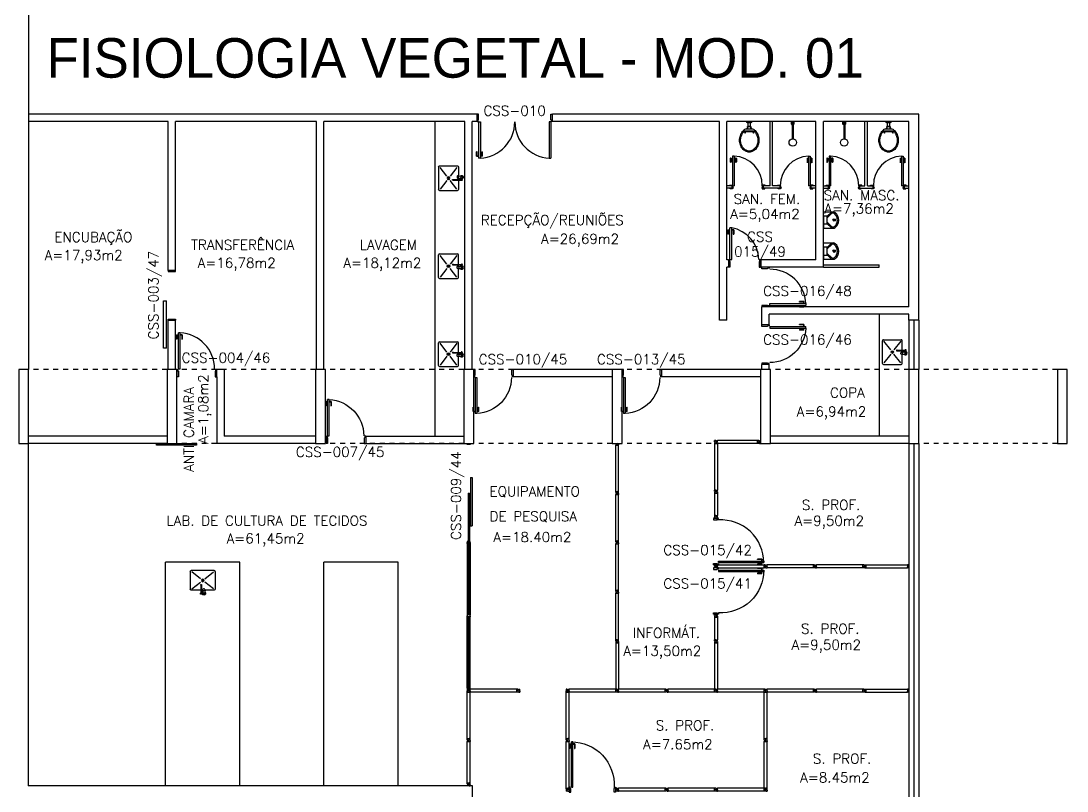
# Model space of a CAD drawing. Extents: x -248 to -11, y 347 to 447.
# Drawn here: x -234.22 to -213.07, y 398.55 to 414.13 of the extents above; entities that cross this region are included whole.
import ezdxf
from ezdxf.enums import TextEntityAlignment as Align

# ---------------------------------------------------------------- set-up
doc = ezdxf.new("R2010")
doc.units = 0
doc.header["$LTSCALE"] = 0.02
doc.header["$MEASUREMENT"] = 0
doc.linetypes.add('HIDDEN2', pattern=[0.1875, 0.125, -0.0625])
doc.layers.get('0').update_dxf_attribs({"linetype": 'CONTINUOUS'})
for name, color, linetype in [('ALV', 2, 'CONTINUOUS'), ('AREA', 2, 'CONTINUOUS'), ('BANC', 2, 'CONTINUOUS'), ('DIV', 2, 'CONTINUOUS'), ('EQUIP', 1, 'CONTINUOUS'), ('ESQ', 1, 'CONTINUOUS'), ('ESTR', 3, 'CONTINUOUS'), ('JANELA', 1, 'CONTINUOUS'), ('MARCO', 2, 'CONTINUOUS'), ('MAÇANETA', 1, 'CONTINUOUS'), ('PORTA', 2, 'CONTINUOUS'), ('PROJ', 1, 'HIDDEN2'), ('TEXTO', 2, 'CONTINUOUS'), ('TEXTO-ENDEREÇO', 2, 'CONTINUOUS'), ('USO', 2, 'CONTINUOUS')]:
    doc.layers.add(name, color=color, linetype=linetype)
doc.styles.add('UNB-100', font='simplex.shx', dxfattribs={"height": 0.2})
doc.styles.add('UNB-100-1', font='simplex.shx', dxfattribs={"height": 0.2})

# ---------------------------------------------------------------- blocks, each defined once
blk = doc.blocks.new('PILAR-SSS')
blk.add_lwpolyline([(0.003, -26.452), (0.003, -27.952), (0.203, -27.952), (0.203, -26.452)], close=True)
blk = doc.blocks.new('DIVMT-SSS')
for p, q in [((-0.03, 0.008), (-0.03, 0.03)), ((-0.006, 0.03), (-0.03, 0.03)), ((-0.03, 0.008), (-0.02, 0.008)), ((-0.02, -0.008), (-0.02, 0.008)), ((-0.006, 0.02), (-0.006, 0.03)), ((0.006, 0.02), (-0.006, 0.02)), ((-0.005, 0), (0.005, 0)), ((0.005, 0), (-0.005, 0)), ((0, 0.005), (0, -0.005)), ((0, -0.005), (0, 0.005)), ((0.006, 0.03), (0.03, 0.03)), ((0.006, 0.02), (0.006, 0.03)), ((0.03, 0.008), (0.02, 0.008)), ((0.02, -0.008), (0.02, 0.008)), ((0.03, 0.008), (0.03, 0.03)), ((-0.03, -0.008), (-0.03, -0.03)), ((-0.03, -0.008), (-0.02, -0.008)), ((-0.03, -0.03), (-0.03, -0.97)), ((-0.03, -0.03), (-0.009, -0.03)), ((0.03, -0.03), (-0.03, -0.03)), ((-0.03, -0.03), (-0.006, -0.03)), ((-0.009, -0.03), (-0.027, -0.03)), ((-0.006, -0.02), (-0.006, -0.03)), ((-0.006, -0.02), (0.006, -0.02)), ((-0.006, -0.02), (-0.006, -0.03)), ((0.006, -0.02), (-0.006, -0.02)), ((0.005, -0.03), (-0.005, -0.03)), ((0.006, -0.02), (0.006, -0.03)), ((0.006, -0.02), (0.006, -0.03)), ((0.03, -0.03), (0.006, -0.03)), ((0.03, -0.008), (0.02, -0.008)), ((0.03, -0.008), (0.03, -0.03)), ((0.03, -0.03), (0.03, -0.97)), ((0.03, -0.97), (-0.03, -0.97)), ((-0.006, -0.98), (-0.006, -0.97)), ((-0.006, -0.98), (0.006, -0.98)), ((0.006, -1.001), (-0.006, -1.001)), ((0.005, -0.97), (-0.005, -0.97)), ((0, -0.994), (0, -1.007)), ((0, -1.02), (0, -1.021)), ((0.006, -0.98), (0.006, -0.97))]:
    blk.add_line(p, q)
blk = doc.blocks.new('MTT-SSS')
for p, q in [((-0.008, 0.03), (-0.03, 0.03)), ((-0.03, 0.03), (-0.03, 0.006)), ((-0.0185, 0.006), (-0.03, 0.006)), ((-0.0185, -0.006), (-0.0185, 0.006)), ((-0.008, 0.03), (-0.008, 0.02)), ((-0.008, 0.02), (0.008, 0.02)), ((-0.0051, 0), (0.0051, 0)), ((0, -0.0051), (0, 0.0051)), ((0.008, 0.03), (0.03, 0.03)), ((0.008, 0.03), (0.008, 0.02)), ((0.0205, -0.006), (0.0205, 0.006)), ((0.0205, 0.006), (0.03, 0.006)), ((0.03, 0.006), (0.03, 0.03)), ((-0.03, -0.03), (-0.03, -0.006)), ((-0.0185, -0.006), (-0.03, -0.006)), ((-0.008, -0.03), (-0.03, -0.03)), ((-0.008, -0.02), (0.008, -0.02)), ((-0.008, -0.03), (-0.008, -0.02)), ((0.008, -0.03), (0.008, -0.02)), ((0.008, -0.03), (0.03, -0.03)), ((0.0205, -0.006), (0.03, -0.006)), ((0.03, -0.006), (0.03, -0.03))]:
    blk.add_line(p, q)
blk = doc.blocks.new('PDV2D-SSS')
for p, q in [((-0.148, 0.925), (-0.108, 0.925)), ((-0.148, 0.925), (-0.148, 0.835)), ((-0.138, 0.915), (-0.108, 0.915)), ((-0.138, 0.915), (-0.138, 0.835)), ((-0.106, 0.965), (-0.076, 0.965)), ((-0.106, 0.05), (-0.106, 0.965)), ((-0.076, 0.05), (-0.076, 0.965)), ((-0.034, 0.925), (-0.074, 0.925)), ((-0.044, 0.915), (-0.074, 0.915)), ((-0.044, 0.915), (-0.044, 0.835)), ((-0.034, 0.925), (-0.034, 0.835)), ((-0.138, 0.835), (-0.148, 0.835)), ((-0.044, 0.835), (-0.034, 0.835)), ((-0.95, 0.05), (-0.97, 0.05)), ((-0.97, 0.05), (-0.97, 0.035)), ((-0.97, 0.035), (-0.97, -0.035)), ((-0.95, 0.02), (-0.95, 0.05)), ((-0.95, 0.02), (-0.94, 0.02)), ((-0.94, -0.05), (-0.94, 0.02)), ((-0.076, 0.05), (-0.106, 0.05)), ((-0.051, 0.02), (-0.061, 0.02)), ((-0.061, -0.05), (-0.061, 0.02)), ((-0.051, 0.05), (-0.031, 0.05)), ((-0.051, 0.02), (-0.051, 0.05)), ((-0.031, 0.05), (-0.031, -0.05)), ((-0.97, -0.035), (-0.97, -0.05)), ((-0.97, -0.05), (-0.94, -0.05)), ((-0.031, -0.05), (-0.061, -0.05))]:
    blk.add_line(p, q)
at = {"color": 1}
blk.add_arc((-0.076, 0.1), 0.865, 90, 183.3214, dxfattribs=at)
blk = doc.blocks.new('INOXA1-P-SSS')
for p, q in [((0.12, 0.23), (0.12, 0.047)), ((0.22, 0.25), (0.14, 0.25)), ((0.15, 0.22), (0.287, 0.043)), ((0.5, 0.25), (0.22, 0.25)), ((0.353, 0.043), (0.49, 0.22)), ((0.52, 0.23), (0.52, -0.23)), ((0.043, 0.008), (0.043, -0.022)), ((0.062, 0.04), (0.071, 0.04)), ((0.131, 0.048), (0.076, 0.043)), ((0.131, -0.002), (0.076, 0.003)), ((0.22, -0.027), (0.054, -0.027)), ((0.22, -0.037), (0.054, -0.037)), ((0.063, -0.003), (0.063, -0.021)), ((0.12, -0.001), (0.12, -0.027)), ((0.12, -0.037), (0.12, -0.23)), ((0.15, -0.22), (0.287, -0.043)), ((0.231, -0.027), (0.22, -0.027)), ((0.231, -0.037), (0.22, -0.037)), ((0.353, -0.043), (0.49, -0.22)), ((0.22, -0.25), (0.14, -0.25)), ((0.5, -0.25), (0.22, -0.25))]:
    blk.add_line(p, q)
blk.add_lwpolyline([(0.076, 0.003), (0.072, 0.004), (0.069, 0.009), (0.067, 0.015), (0.066, 0.023), (0.067, 0.031), (0.069, 0.037), (0.072, 0.042), (0.076, 0.043)])
blk.add_lwpolyline([(0.131, 0.048), (0.137, 0.046), (0.143, 0.041), (0.147, 0.033), (0.148, 0.023), (0.147, 0.013), (0.143, 0.006), (0.137, 0), (0.131, -0.002), (0.125, 0), (0.119, 0.006), (0.115, 0.013), (0.114, 0.023), (0.115, 0.033), (0.119, 0.041), (0.125, 0.046)], close=True)
for radius in [0.0266, 0.0163]:
    blk.add_circle((0.32, 0), radius)
for centre, radius, start, end in [((0.14, 0.23), 0.02, 90, 180), ((0.5, 0.23), 0.02, 360, 90), ((0.054, 0.023), 0.0349, 36.1705, 252.2568), ((0.054, 0.023), 0.0189, 62.7367, 235.7375), ((0.073, -0.003), 0.01, 102.8285, 180), ((0.054, 0.023), 0.0349, 285.5373, 323.9987), ((0.054, -0.032), 0.0145, 20.161, 339.839), ((0.054, -0.032), 0.005, 90.0037, 269.9963), ((0.231, -0.032), 0.00738, 222.6559, 137.3441), ((0.231, -0.032), 0.005, 269.9935, 90.0065), ((0.14, -0.23), 0.02, 180, 270), ((0.5, -0.23), 0.02, 270, 360)]:
    blk.add_arc(centre, radius, start, end)
blk = doc.blocks.new('MTINI-SSS')
for p, q in [((-0.03, 0.008), (-0.03, 0.028)), ((-0.03, 0.028), (-0.008, 0.028)), ((-0.03, 0.008), (-0.02, 0.008)), ((-0.02, 0), (-0.02, 0.008)), ((-0.001, 0), (-0.02, 0)), ((-0.008, 0.019), (-0.008, 0.028)), ((0.008, 0.019), (-0.008, 0.019)), ((0.005, 0), (-0.005, 0)), ((0.02, 0), (-0.001, 0)), ((0, -0.005), (0, 0.005)), ((0.008, 0.019), (0.008, 0.028)), ((0.03, 0.028), (0.008, 0.028)), ((0.03, 0.008), (0.02, 0.008)), ((0.02, 0), (0.02, 0.008)), ((0.03, 0.008), (0.03, 0.028))]:
    blk.add_line(p, q)
blk = doc.blocks.new('PE80-SSS')
for p, q in [((0.075, 0), (-0.075, 0)), ((-0.075, -0.03), (-0.075, 0)), ((0.075, 0), (0.075, -0.02)), ((0.777, 0.01), (0.687, 0.01)), ((0.687, 0), (0.687, 0.01)), ((0.777, 0.01), (0.777, -0.03)), ((0.04, -0.03), (-0.075, -0.03)), ((0.075, -0.02), (0.04, -0.02)), ((0.04, -0.03), (0.04, -0.02)), ((0.085, -0.03), (0.817, -0.03)), ((0.085, -0.03), (0.085, -0.065)), ((0.085, -0.065), (0.817, -0.065)), ((0.767, 0), (0.687, 0)), ((0.767, -0.095), (0.687, -0.095)), ((0.687, -0.095), (0.687, -0.105)), ((0.777, -0.105), (0.687, -0.105)), ((0.767, 0), (0.767, -0.03)), ((0.767, -0.095), (0.767, -0.065)), ((0.777, -0.105), (0.777, -0.065)), ((0.817, -0.065), (0.817, -0.03)), ((0.04, -0.771), (-0.075, -0.771)), ((-0.075, -0.771), (-0.075, -0.801)), ((0.075, -0.801), (-0.075, -0.801)), ((0.075, -0.802), (-0.075, -0.802)), ((0.04, -0.771), (0.04, -0.781)), ((0.075, -0.781), (0.04, -0.781)), ((0.075, -0.801), (0.075, -0.781))]:
    blk.add_line(p, q)
blk.add_arc((0.085, -0.03), 0.731, 270, 357.3429)
blk = doc.blocks.new('PD80-SSS')
at = {"color": 1}
for p, q in [((-0.777, 0.01), (-0.777, -0.03)), ((-0.777, 0.01), (-0.687, 0.01)), ((-0.687, 0), (-0.687, 0.01)), ((-0.777, -0.105), (-0.777, -0.065)), ((-0.777, -0.105), (-0.687, -0.105)), ((-0.767, 0), (-0.767, -0.03)), ((-0.767, 0), (-0.687, 0)), ((-0.767, -0.095), (-0.767, -0.065)), ((-0.767, -0.095), (-0.687, -0.095)), ((-0.687, -0.095), (-0.687, -0.105))]:
    blk.add_line(p, q, dxfattribs=at)
at = {"color": 2}
for p, q in [((-0.075, 0), (0.075, 0)), ((0.075, -0.03), (0.075, 0)), ((-0.817, -0.065), (-0.817, -0.03)), ((-0.085, -0.03), (-0.817, -0.03)), ((-0.085, -0.065), (-0.817, -0.065)), ((-0.085, -0.03), (-0.085, -0.065)), ((-0.075, 0), (-0.075, -0.02)), ((-0.075, -0.02), (-0.04, -0.02)), ((-0.04, -0.03), (-0.04, -0.02)), ((-0.04, -0.03), (0.075, -0.03)), ((-0.075, -0.781), (-0.04, -0.781)), ((-0.075, -0.801), (-0.075, -0.781)), ((-0.075, -0.801), (0.075, -0.801)), ((-0.075, -0.802), (0.075, -0.802)), ((-0.04, -0.771), (0.075, -0.771)), ((-0.04, -0.771), (-0.04, -0.781)), ((0.075, -0.771), (0.075, -0.801))]:
    blk.add_line(p, q, dxfattribs=at)
at = {"color": 1}
blk.add_arc((-0.085, -0.03), 0.731, 182.6571, 270, dxfattribs=at)
blk = doc.blocks.new('MICTR-P-SSS')
for p, q in [((0, 0.08), (0, 0.155)), ((0, 0.08), (0, -0.08)), ((0.081, 0.08), (0, 0.08)), ((0.01, 0.165), (0.205, 0.165)), ((0.168, 0.129), (0.08, 0.046)), ((0.08, -0.076), (0.08, 0.076)), ((0.151, 0.147), (0.083, 0.083)), ((0, -0.08), (0, -0.155)), ((0, -0.08), (0.081, -0.08)), ((0.01, -0.165), (0.205, -0.165)), ((0.168, -0.129), (0.08, -0.046)), ((0.151, -0.147), (0.083, -0.083))]:
    blk.add_line(p, q)
for radius in [0.025, 0.015]:
    blk.add_circle((0.22, 0), radius)
for centre, radius, start, end in [((0.01, 0.155), 0.01, 90, 180), ((0.09, 0.076), 0.01, 133.3634, 180), ((0.197, 0.098), 0.0675, 49.5319, 133.3634), ((0.197, 0.098), 0.0425, 49.5319, 133.3634), ((0.114, 0), 0.171, 357.4005, 49.5319), ((0.114, 0), 0.196, 358.2793, 49.5319), ((0.01, -0.155), 0.01, 180, 270), ((0.09, -0.076), 0.01, 180, 226.6366), ((0.197, -0.098), 0.0675, 226.6366, 310.4681), ((0.197, -0.098), 0.0425, 226.6366, 310.4681), ((0.114, 0), 0.171, 310.4681, 357.3509), ((0.114, 0), 0.196, 310.4681, 357.7012)]:
    blk.add_arc(centre, radius, start, end)
blk = doc.blocks.new('MACANETA-SSS')
at = {"layer": 'MAÇANETA'}
for p, q in [((-0.077, 0.052), (-0.077, 0.12)), ((-0.059, 0.052), (-0.059, 0.12)), ((-0.059, 0.075), (-0.036, 0.075)), ((-0.059, 0.052), (-0.036, 0.052)), ((-0.036, 0.044), (-0.036, 0.084)), ((-0.036, 0.084), (-0.03, 0.084)), ((-0.036, 0.044), (-0.03, 0.044)), ((0.006, 0.084), (0, 0.084)), ((0.006, 0.044), (0, 0.044)), ((0.006, 0.044), (0.006, 0.084)), ((0.029, 0.075), (0.006, 0.075)), ((0.029, 0.052), (0.006, 0.052)), ((0.029, 0.052), (0.029, 0.12)), ((0.047, 0.052), (0.047, 0.12))]:
    blk.add_line(p, q, dxfattribs=at)
for centre, start, end in [((-0.068, 0.12), 90, 180), ((-0.068, 0.052), 180, 270), ((-0.068, 0.12), 0, 90), ((-0.068, 0.052), 270, 0), ((0.038, 0.12), 90, 180), ((0.038, 0.052), 180, 270), ((0.038, 0.12), 0, 90), ((0.038, 0.052), 270, 0)]:
    blk.add_arc(centre, 0.00874, start, end, dxfattribs=at)
blk = doc.blocks.new('DOOR-60-SSS')
at = {"layer": 'PORTA'}
for p, q in [((-0.045, -0.6), (-0.045, 0)), ((-0.015, 0), (-0.045, 0)), ((-0.015, -0.6), (-0.015, 0)), ((-0.045, -0.6), (-0.015, -0.6))]:
    blk.add_line(p, q, dxfattribs=at)
at = {"layer": 'PORTA', "color": 1}
blk.add_arc((-0.015, 0), 0.6, 180, 267.134, dxfattribs=at)
at = {"layer": 'PORTA'}
blk.add_blockref('MACANETA-SSS', (-0.015, -0.6), dxfattribs=at)
blk = doc.blocks.new('VDC-P-SSS')
for p, q in [((-0.127, 0.192), (0.127, 0.192)), ((-0.109, 0.202), (0.109, 0.202)), ((-0.068, 0.152), (0.068, 0.152)), ((-0.05, 0.152), (-0.03, 0.11)), ((-0.05, 0.015), (-0.05, 0)), ((-0.05, 0), (0.05, 0)), ((0.045, 0.02), (-0.045, 0.02)), ((-0.04, 0.025), (-0.04, 0.02)), ((0.035, 0.03), (-0.035, 0.03)), ((-0.03, 0.152), (-0.03, 0.11)), ((0.03, 0.11), (-0.03, 0.11)), ((0.03, 0.1), (-0.03, 0.1)), ((-0.025, 0.1), (-0.025, 0.03)), ((0.025, 0.1), (0.025, 0.03)), ((0.03, 0.152), (0.03, 0.11)), ((0.05, 0.152), (0.03, 0.11)), ((0.04, 0.025), (0.04, 0.02)), ((0.05, 0.015), (0.05, 0))]:
    blk.add_line(p, q)
for points in [[(0.16, 0.244, 0.050424), (0.18, 0.288, 0.082137), (0.195, 0.381, 0.082137), (0.18, 0.474, 0.090148), (0.138, 0.549, 0.104406), (0.073, 0.601, 0.117345), (0, 0.619, 0.117345), (-0.073, 0.601, 0.104406), (-0.138, 0.549, 0.090148), (-0.18, 0.474, 0.082137), (-0.195, 0.381, 0.082137)], [(0.142, 0.254, 0.050424), (0.161, 0.295, 0.082137), (0.175, 0.381, 0.082137), (0.161, 0.468, 0.090148), (0.122, 0.536, 0.104406), (0.064, 0.583, 0.117345), (0, 0.599, 0.117345), (-0.064, 0.583, 0.104406), (-0.122, 0.536, 0.090148), (-0.161, 0.468, 0.082137), (-0.175, 0.381, 0.082137)], [(-0.195, 0.381, 0.082137), (-0.18, 0.288, 0.050424), (-0.16, 0.244, 0.104406)], [(-0.175, 0.381, 0.082137), (-0.161, 0.295, 0.050424), (-0.142, 0.254, 0.050424)]]:
    blk.add_lwpolyline(points, format="xyb")
for centre in [(-0.083, 0.226), (0.083, 0.226)]:
    blk.add_circle(centre, 0.0101)
for centre, radius, start, end in [((0.08, 0.36), 0.266, 205.6863, 226.7558), ((0.08, 0.36), 0.246, 205.6863, 219.7706), ((-0.08, 0.36), 0.266, 313.2442, 334.3137), ((-0.08, 0.36), 0.246, 320.2294, 334.3137), ((-0.068, 0.202), 0.05, 226.7558, 270), ((-0.045, 0.015), 0.005, 90, 180), ((-0.035, 0.025), 0.005, 90, 180), ((-0.03, 0.105), 0.005, 90, 270), ((0.03, 0.105), 0.005, 270, 90), ((0.035, 0.025), 0.005, 0, 90), ((0.045, 0.015), 0.005, 360, 90), ((0.068, 0.202), 0.05, 270, 313.2442)]:
    blk.add_arc(centre, radius, start, end)
blk = doc.blocks.new('CHUV-P-SSS')
for p, q in [((-0.06, 0.01), (-0.351, 0.01)), ((-0.06, -0.02), (-0.06, 0.02)), ((-0.02, 0.015), (-0.06, 0.015)), ((-0.02, 0.005), (-0.06, 0.005)), ((-0.055, 0.025), (0, 0.025)), ((-0.02, 0.025), (-0.02, -0.025)), ((0, 0.025), (0, -0.025)), ((-0.06, -0.01), (-0.351, -0.01)), ((-0.02, -0.005), (-0.06, -0.005)), ((-0.02, -0.015), (-0.06, -0.015)), ((-0.02, -0.025), (-0.055, -0.025)), ((0, -0.025), (-0.02, -0.025))]:
    blk.add_line(p, q)
blk.add_circle((-0.425, 0), 0.075)
for centre, start, end in [((-0.055, 0.02), 90, 180), ((-0.055, -0.02), 180, 270)]:
    blk.add_arc(centre, 0.005, start, end)
blk = doc.blocks.new('DOOR60-SSS')
at = {"layer": 'MAÇANETA'}
for p, q in [((-0.015, -0.465), (-0.01, -0.465)), ((-0.015, -0.555), (-0.015, -0.465)), ((-0.015, -0.555), (0.012, -0.555)), ((-0.01, -0.555), (-0.01, -0.465)), ((-0.01, -0.535), (0.012, -0.535)), ((0.012, -0.563), (0.012, -0.528)), ((0.012, -0.528), (0.015, -0.528)), ((0.012, -0.563), (0.015, -0.563)), ((0.053, -0.528), (0.05, -0.528)), ((0.053, -0.563), (0.05, -0.563)), ((0.053, -0.563), (0.053, -0.528)), ((0.075, -0.535), (0.053, -0.535)), ((0.08, -0.555), (0.053, -0.555)), ((0.08, -0.465), (0.075, -0.465)), ((0.075, -0.555), (0.075, -0.465)), ((0.08, -0.555), (0.08, -0.465))]:
    blk.add_line(p, q, dxfattribs=at)
at = {"layer": 'PORTA'}
for p, q in [((0.015, -0.6), (0.015, 0)), ((0.015, 0), (0.05, 0)), ((0.05, -0.6), (0.05, 0)), ((0.05, -0.6), (0.015, -0.6))]:
    blk.add_line(p, q, dxfattribs=at)
at = {"layer": 'PORTA', "color": 1}
blk.add_arc((0.02, 0), 0.6, 272.866, 0, dxfattribs=at)

msp = doc.modelspace()

# ---------------------------------------------------------------- linework, layer by layer
at = {"layer": 'ALV'}
for p, q in [((-234.069, 416.808), (-234.069, 413.949)), ((-234.069, 414.03), (-234.069, 410.949)), ((-224.997, 412.245), (-234.069, 412.245)), ((-231.247, 412.095), (-234.069, 412.095)), ((-231.247, 409.077), (-231.247, 412.095)), ((-231.097, 409.077), (-231.097, 412.095)), ((-228.247, 412.095), (-231.097, 412.095)), ((-228.247, 407.077), (-228.247, 412.095)), ((-228.097, 407.077), (-228.097, 412.095)), ((-225.247, 412.095), (-228.097, 412.095)), ((-225.847, 405.727), (-225.847, 412.095)), ((-225.247, 407.077), (-225.247, 412.095)), ((-225.097, 407.077), (-225.097, 412.095)), ((-224.997, 412.095), (-225.097, 412.095)), ((-216.066, 412.245), (-223.474, 412.245)), ((-220.097, 412.095), (-223.474, 412.095)), ((-220.097, 408.077), (-220.097, 412.095)), ((-219.947, 409.295), (-219.947, 412.095)), ((-218.147, 412.095), (-219.947, 412.095)), ((-218.147, 409.295), (-218.147, 412.095)), ((-217.997, 409.145), (-217.997, 412.095)), ((-216.266, 412.095), (-217.997, 412.095)), ((-216.266, 408.345), (-216.266, 412.095)), ((-216.066, 408.077), (-216.066, 412.245)), ((-234.069, 411.03), (-234.069, 407.077)), ((-219.915, 409.295), (-219.947, 409.295)), ((-218.147, 409.295), (-219.265, 409.295)), ((-219.915, 409.145), (-219.947, 409.145)), ((-219.947, 408.077), (-219.947, 409.145)), ((-217.997, 409.145), (-219.265, 409.145)), ((-231.097, 409.077), (-231.247, 409.077)), ((-216.266, 408.345), (-219.241, 408.345)), ((-219.241, 407.979), (-219.241, 408.345)), ((-231.247, 407.077), (-231.247, 408.077)), ((-231.247, 408.077), (-231.097, 408.077)), ((-231.097, 407.077), (-231.097, 408.077)), ((-219.947, 408.077), (-220.097, 408.077)), ((-219.091, 407.979), (-219.091, 408.195)), ((-216.266, 408.195), (-219.091, 408.195)), ((-216.266, 408.077), (-216.266, 408.195)), ((-216.066, 408.077), (-216.266, 408.077)), ((-219.241, 407.077), (-219.241, 407.177)), ((-219.091, 407.077), (-219.091, 407.177)), ((-230.262, 406.927), (-230.262, 407.077)), ((-230.112, 407.077), (-230.262, 407.077)), ((-230.112, 407.077), (-230.112, 405.727)), ((-224.265, 406.927), (-224.265, 407.077)), ((-222.266, 407.077), (-224.265, 407.077)), ((-219.266, 407.077), (-221.264, 407.077)), ((-230.262, 406.927), (-230.262, 405.577)), ((-222.266, 406.927), (-224.265, 406.927)), ((-219.266, 406.927), (-221.264, 406.927)), ((-231.266, 405.727), (-234.066, 405.727)), ((-228.266, 405.727), (-230.112, 405.727)), ((-227.25, 405.727), (-227.25, 405.577)), ((-227.25, 405.727), (-225.266, 405.727)), ((-216.266, 405.727), (-219.066, 405.727)), ((-234.073, 405.577), (-234.073, 398.654)), ((-231.266, 405.577), (-234.066, 405.577)), ((-228.266, 405.577), (-230.262, 405.577)), ((-227.25, 405.577), (-225.266, 405.577)), ((-216.266, 405.577), (-219.066, 405.577)), ((-225.091, 398.654), (-234.073, 398.654)), ((-225.091, 396.004), (-225.091, 398.654))]:
    msp.add_line(p, q, dxfattribs=at)
at = {"layer": 'BANC'}
for p, q in [((-231.296, 398.654), (-231.296, 403.177)), ((-229.796, 403.177), (-231.296, 403.177)), ((-229.796, 398.654), (-229.796, 403.177)), ((-228.096, 398.654), (-228.096, 403.177)), ((-226.596, 403.177), (-228.096, 403.177)), ((-226.596, 398.654), (-226.596, 403.177))]:
    msp.add_line(p, q, dxfattribs=at)
at = {"layer": 'DIV'}
for p, q in [((-219.072, 410.795), (-219.072, 412.095)), ((-219.022, 410.795), (-219.022, 412.095)), ((-217.157, 410.795), (-217.157, 412.095)), ((-217.107, 410.795), (-217.107, 412.095)), ((-219.847, 410.795), (-219.947, 410.795)), ((-219.847, 410.795), (-219.847, 410.745)), ((-219.072, 410.795), (-219.217, 410.795)), ((-219.217, 410.795), (-219.217, 410.745)), ((-218.877, 410.795), (-219.022, 410.795)), ((-218.877, 410.795), (-218.877, 410.745)), ((-218.247, 410.795), (-218.247, 410.745)), ((-218.147, 410.795), (-218.247, 410.795)), ((-217.997, 410.795), (-217.897, 410.795)), ((-217.897, 410.795), (-217.897, 410.745)), ((-217.267, 410.795), (-217.157, 410.795)), ((-217.267, 410.795), (-217.267, 410.745)), ((-217.107, 410.795), (-216.996, 410.795)), ((-216.996, 410.795), (-216.996, 410.745)), ((-216.366, 410.795), (-216.266, 410.795)), ((-216.366, 410.795), (-216.366, 410.745)), ((-219.847, 410.745), (-219.947, 410.745)), ((-218.877, 410.745), (-219.217, 410.745)), ((-218.147, 410.745), (-218.247, 410.745)), ((-217.997, 410.745), (-217.897, 410.745)), ((-217.267, 410.745), (-216.996, 410.745)), ((-216.366, 410.745), (-216.266, 410.745)), ((-217.997, 409.195), (-216.866, 409.195)), ((-217.997, 409.145), (-216.866, 409.145)), ((-216.866, 409.145), (-216.866, 409.195)), ((-219.326, 405.637), (-220.139, 405.637)), ((-219.326, 405.577), (-220.139, 405.577)), ((-219.326, 405.637), (-219.326, 405.616)), ((-219.326, 405.577), (-219.326, 405.637)), ((-219.304, 405.637), (-219.326, 405.637)), ((-219.326, 405.637), (-219.326, 405.613)), ((-219.326, 405.616), (-219.326, 405.634)), ((-219.317, 405.613), (-219.326, 405.613)), ((-219.317, 405.613), (-219.326, 405.613)), ((-219.326, 405.602), (-219.326, 405.612)), ((-219.317, 405.601), (-219.326, 405.601)), ((-219.326, 405.577), (-219.326, 405.601)), ((-219.317, 405.601), (-219.326, 405.601)), ((-219.304, 405.577), (-219.326, 405.577)), ((-219.317, 405.613), (-219.317, 405.601)), ((-219.317, 405.601), (-219.317, 405.613)), ((-219.304, 405.637), (-219.304, 405.627)), ((-219.304, 405.627), (-219.288, 405.627)), ((-219.304, 405.577), (-219.304, 405.587)), ((-219.304, 405.587), (-219.288, 405.587)), ((-219.291, 405.607), (-219.302, 405.607)), ((-219.302, 405.607), (-219.291, 405.607)), ((-219.296, 405.613), (-219.296, 405.602)), ((-219.296, 405.602), (-219.296, 405.613)), ((-219.288, 405.637), (-219.266, 405.637)), ((-219.288, 405.637), (-219.288, 405.627)), ((-219.288, 405.577), (-219.288, 405.587)), ((-219.288, 405.577), (-219.266, 405.577)), ((-219.276, 405.613), (-219.266, 405.613)), ((-219.276, 405.601), (-219.276, 405.613)), ((-219.276, 405.601), (-219.266, 405.601)), ((-219.266, 405.613), (-219.266, 405.637)), ((-219.266, 405.601), (-219.266, 405.577)), ((-220.172, 404.637), (-220.196, 404.637)), ((-220.196, 404.615), (-220.196, 404.637)), ((-220.196, 404.615), (-220.186, 404.615)), ((-220.196, 404.599), (-220.196, 404.577)), ((-220.196, 404.599), (-220.186, 404.599)), ((-220.196, 404.577), (-220.196, 404.123)), ((-220.196, 404.577), (-220.136, 404.577)), ((-220.196, 404.577), (-220.172, 404.577)), ((-220.186, 404.599), (-220.186, 404.615)), ((-220.172, 404.628), (-220.172, 404.637)), ((-220.172, 404.628), (-220.16, 404.628)), ((-220.172, 404.587), (-220.172, 404.577)), ((-220.16, 404.587), (-220.172, 404.587)), ((-220.172, 404.587), (-220.172, 404.577)), ((-220.172, 404.587), (-220.16, 404.587)), ((-220.161, 404.607), (-220.171, 404.607)), ((-220.171, 404.607), (-220.161, 404.607)), ((-220.171, 404.577), (-220.161, 404.577)), ((-220.166, 404.613), (-220.166, 404.602)), ((-220.166, 404.602), (-220.166, 404.613)), ((-220.16, 404.637), (-220.136, 404.637)), ((-220.16, 404.628), (-220.16, 404.637)), ((-220.16, 404.587), (-220.16, 404.577)), ((-220.16, 404.587), (-220.16, 404.577)), ((-220.136, 404.577), (-220.16, 404.577)), ((-220.136, 404.577), (-220.157, 404.577)), ((-220.157, 404.577), (-220.139, 404.577)), ((-220.136, 404.615), (-220.146, 404.615)), ((-220.146, 404.599), (-220.146, 404.615)), ((-220.136, 404.599), (-220.146, 404.599)), ((-220.136, 404.615), (-220.136, 404.637)), ((-220.136, 404.599), (-220.136, 404.577)), ((-220.136, 404.577), (-220.136, 404.123)), ((-220.196, 404.123), (-220.136, 404.123)), ((-220.172, 404.114), (-220.172, 404.123)), ((-220.16, 404.114), (-220.172, 404.114)), ((-220.172, 404.093), (-220.16, 404.093)), ((-220.171, 404.123), (-220.161, 404.123)), ((-220.166, 404.1), (-220.166, 404.086)), ((-220.166, 404.074), (-220.166, 404.073)), ((-220.16, 404.114), (-220.16, 404.123)), ((-225.196, 403.577), (-225.196, 403.577)), ((-225.136, 403.577), (-225.196, 403.577)), ((-225.196, 403.577), (-225.136, 403.577)), ((-225.136, 403.577), (-225.136, 403.577)), ((-217.171, 403.093), (-217.161, 403.093)), ((-217.166, 403.088), (-217.166, 403.098)), ((-217.145, 403.087), (-217.145, 403.099)), ((-217.145, 403.099), (-217.136, 403.099)), ((-217.145, 403.087), (-217.136, 403.087)), ((-217.144, 403.088), (-217.144, 403.098)), ((-217.144, 403.098), (-217.137, 403.098)), ((-217.144, 403.088), (-217.137, 403.088)), ((-217.137, 403.098), (-217.137, 403.088)), ((-217.136, 403.123), (-216.296, 403.123)), ((-217.136, 403.123), (-217.136, 403.063)), ((-217.136, 403.098), (-217.136, 403.088)), ((-217.136, 403.084), (-217.136, 403.066)), ((-217.136, 403.063), (-217.136, 403.084)), ((-217.136, 403.063), (-216.296, 403.063)), ((-216.296, 403.123), (-216.296, 403.063)), ((-216.286, 403.099), (-216.296, 403.099)), ((-216.296, 403.098), (-216.296, 403.088)), ((-216.286, 403.087), (-216.296, 403.087)), ((-216.286, 403.087), (-216.286, 403.099)), ((-216.266, 403.101), (-216.266, 403.087)), ((-220.172, 402.123), (-220.196, 402.123)), ((-220.196, 402.101), (-220.196, 402.123)), ((-220.196, 402.101), (-220.186, 402.101)), ((-220.186, 402.085), (-220.186, 402.101)), ((-220.172, 402.114), (-220.172, 402.123)), ((-220.172, 402.114), (-220.16, 402.114)), ((-220.16, 402.123), (-220.136, 402.123)), ((-220.16, 402.114), (-220.16, 402.123)), ((-220.136, 402.101), (-220.146, 402.101)), ((-220.146, 402.085), (-220.146, 402.101)), ((-220.136, 402.101), (-220.136, 402.123)), ((-225.196, 402.093), (-225.196, 402.093)), ((-225.136, 402.093), (-225.136, 402.093)), ((-220.196, 402.085), (-220.196, 402.063)), ((-220.196, 402.085), (-220.186, 402.085)), ((-220.196, 402.063), (-220.196, 401.61)), ((-220.196, 402.063), (-220.136, 402.063)), ((-220.196, 402.063), (-220.172, 402.063)), ((-220.172, 402.073), (-220.172, 402.063)), ((-220.16, 402.073), (-220.172, 402.073)), ((-220.172, 402.073), (-220.172, 402.063)), ((-220.172, 402.073), (-220.16, 402.073)), ((-220.161, 402.093), (-220.171, 402.093)), ((-220.171, 402.093), (-220.161, 402.093)), ((-220.171, 402.063), (-220.161, 402.063)), ((-220.166, 402.099), (-220.166, 402.088)), ((-220.166, 402.088), (-220.166, 402.099)), ((-220.16, 402.073), (-220.16, 402.063)), ((-220.16, 402.073), (-220.16, 402.063)), ((-220.136, 402.063), (-220.16, 402.063)), ((-220.136, 402.063), (-220.157, 402.063)), ((-220.157, 402.063), (-220.139, 402.063)), ((-220.136, 402.085), (-220.146, 402.085)), ((-220.136, 402.085), (-220.136, 402.063)), ((-220.136, 402.063), (-220.136, 401.61)), ((-220.196, 401.61), (-220.136, 401.61)), ((-220.172, 401.601), (-220.172, 401.61)), ((-220.16, 401.601), (-220.172, 401.601)), ((-220.172, 401.579), (-220.16, 401.579)), ((-220.171, 401.61), (-220.161, 401.61)), ((-220.166, 401.586), (-220.166, 401.573)), ((-220.166, 401.56), (-220.166, 401.559)), ((-220.16, 401.601), (-220.16, 401.61)), ((-225.196, 400.609), (-225.196, 400.609)), ((-225.136, 400.609), (-225.196, 400.609)), ((-225.136, 400.609), (-225.136, 400.609)), ((-217.171, 400.579), (-217.161, 400.579)), ((-217.166, 400.574), (-217.166, 400.584)), ((-217.145, 400.585), (-217.136, 400.585)), ((-217.145, 400.573), (-217.145, 400.585)), ((-217.145, 400.573), (-217.136, 400.573)), ((-217.144, 400.584), (-217.137, 400.584)), ((-217.144, 400.574), (-217.144, 400.584)), ((-217.144, 400.574), (-217.137, 400.574)), ((-217.137, 400.584), (-217.137, 400.574)), ((-217.136, 400.609), (-217.136, 400.549)), ((-217.136, 400.609), (-216.296, 400.609)), ((-217.136, 400.584), (-217.136, 400.574)), ((-217.136, 400.549), (-217.136, 400.57)), ((-217.136, 400.57), (-217.136, 400.552)), ((-217.136, 400.549), (-216.296, 400.549)), ((-216.296, 400.609), (-216.296, 400.549)), ((-216.286, 400.585), (-216.296, 400.585)), ((-216.296, 400.584), (-216.296, 400.574)), ((-216.286, 400.573), (-216.296, 400.573)), ((-216.286, 400.573), (-216.286, 400.585)), ((-216.266, 400.587), (-216.266, 400.573)), ((-225.172, 399.579), (-225.16, 399.579)), ((-225.166, 399.598), (-225.166, 399.6)), ((-225.166, 399.572), (-225.166, 399.586)), ((-225.196, 398.714), (-225.196, 399.549)), ((-225.196, 399.549), (-225.136, 399.549)), ((-225.172, 399.558), (-225.172, 399.549)), ((-225.16, 399.558), (-225.172, 399.558)), ((-225.171, 399.549), (-225.161, 399.549)), ((-225.16, 399.558), (-225.16, 399.549)), ((-225.136, 398.714), (-225.136, 399.549)), ((-225.196, 398.714), (-225.172, 398.714)), ((-225.196, 398.692), (-225.196, 398.714)), ((-225.196, 398.714), (-225.136, 398.714)), ((-225.196, 398.692), (-225.186, 398.692)), ((-225.196, 398.676), (-225.186, 398.676)), ((-225.196, 398.676), (-225.196, 398.654)), ((-225.172, 398.654), (-225.196, 398.654)), ((-225.186, 398.692), (-225.186, 398.676)), ((-225.172, 398.705), (-225.172, 398.714)), ((-225.172, 398.705), (-225.172, 398.714)), ((-225.172, 398.705), (-225.16, 398.705)), ((-225.16, 398.705), (-225.172, 398.705)), ((-225.172, 398.664), (-225.16, 398.664)), ((-225.172, 398.664), (-225.172, 398.654)), ((-225.171, 398.714), (-225.161, 398.714)), ((-225.171, 398.684), (-225.161, 398.684)), ((-225.161, 398.684), (-225.171, 398.684)), ((-225.166, 398.689), (-225.166, 398.679)), ((-225.166, 398.679), (-225.166, 398.689)), ((-225.16, 398.705), (-225.16, 398.714)), ((-225.136, 398.714), (-225.16, 398.714)), ((-225.16, 398.705), (-225.16, 398.714)), ((-225.16, 398.664), (-225.16, 398.654)), ((-225.16, 398.654), (-225.136, 398.654)), ((-225.157, 398.714), (-225.139, 398.714)), ((-225.136, 398.714), (-225.157, 398.714)), ((-225.136, 398.692), (-225.146, 398.692)), ((-225.146, 398.692), (-225.146, 398.676)), ((-225.136, 398.676), (-225.146, 398.676)), ((-225.136, 398.692), (-225.136, 398.714)), ((-225.136, 398.676), (-225.136, 398.654))]:
    msp.add_line(p, q, dxfattribs=at)
at = {"layer": 'EQUIP'}
msp.add_line((-216.866, 408.195), (-216.866, 405.727), dxfattribs=at)
at = {"layer": 'ESQ'}
for p, q in [((-224.967, 412.245), (-224.997, 412.245)), ((-224.997, 412.095), (-224.997, 412.245)), ((-224.997, 412.095), (-224.997, 412.245)), ((-224.997, 412.095), (-224.977, 412.095)), ((-224.967, 412.13), (-224.977, 412.13)), ((-224.977, 412.095), (-224.977, 412.13)), ((-224.967, 412.13), (-224.967, 412.245)), ((-224.967, 412.085), (-224.932, 412.085)), ((-224.967, 412.085), (-224.967, 411.353)), ((-224.932, 412.085), (-224.932, 411.353)), ((-223.504, 412.085), (-223.539, 412.085)), ((-223.539, 412.085), (-223.539, 411.353)), ((-223.504, 412.13), (-223.504, 412.245)), ((-223.504, 412.245), (-223.474, 412.245)), ((-223.504, 412.13), (-223.494, 412.13)), ((-223.504, 412.085), (-223.504, 411.353)), ((-223.494, 412.095), (-223.494, 412.13)), ((-223.474, 412.095), (-223.494, 412.095)), ((-223.474, 412.095), (-223.474, 412.245)), ((-224.997, 411.483), (-225.007, 411.483)), ((-225.007, 411.393), (-225.007, 411.483)), ((-224.997, 411.403), (-224.997, 411.483)), ((-224.902, 411.483), (-224.892, 411.483)), ((-224.902, 411.403), (-224.902, 411.483)), ((-224.892, 411.393), (-224.892, 411.483)), ((-225.007, 411.393), (-224.967, 411.393)), ((-224.997, 411.403), (-224.967, 411.403)), ((-224.932, 411.353), (-224.967, 411.353)), ((-224.902, 411.403), (-224.932, 411.403)), ((-224.892, 411.393), (-224.932, 411.393)), ((-223.539, 411.353), (-223.504, 411.353)), ((-219.885, 409.305), (-219.885, 409.945)), ((-219.85, 409.945), (-219.885, 409.945)), ((-219.85, 409.305), (-219.85, 409.945)), ((-219.925, 409.905), (-219.925, 409.815)), ((-219.925, 409.905), (-219.885, 409.905)), ((-219.915, 409.815), (-219.925, 409.815)), ((-219.915, 409.895), (-219.915, 409.815)), ((-219.915, 409.895), (-219.885, 409.895)), ((-219.81, 409.905), (-219.85, 409.905)), ((-219.82, 409.895), (-219.85, 409.895)), ((-219.82, 409.895), (-219.82, 409.815)), ((-219.82, 409.815), (-219.81, 409.815)), ((-219.81, 409.905), (-219.81, 409.815)), ((-219.915, 409.295), (-219.895, 409.295)), ((-219.915, 409.295), (-219.915, 409.145)), ((-219.895, 409.295), (-219.895, 409.26)), ((-219.885, 409.305), (-219.85, 409.305)), ((-219.265, 409.295), (-219.285, 409.295)), ((-219.285, 409.295), (-219.285, 409.26)), ((-219.265, 409.295), (-219.265, 409.145)), ((-219.264, 409.295), (-219.264, 409.145)), ((-219.885, 409.145), (-219.915, 409.145)), ((-219.885, 409.26), (-219.895, 409.26)), ((-219.885, 409.26), (-219.885, 409.145)), ((-219.295, 409.26), (-219.285, 409.26)), ((-219.295, 409.26), (-219.295, 409.145)), ((-219.295, 409.145), (-219.265, 409.145)), ((-216.266, 408.077), (-216.266, 407.077)), ((-216.166, 408.077), (-216.166, 407.077)), ((-216.066, 408.077), (-216.066, 407.077)), ((-216.266, 405.577), (-216.266, 394.048)), ((-216.166, 405.577), (-216.166, 390.567)), ((-216.066, 405.577), (-216.066, 390.567))]:
    msp.add_line(p, q, dxfattribs=at)
msp.add_lwpolyline([(-231.477, 405.577), (-230.672, 405.577), (-230.672, 405.547), (-231.477, 405.547)], close=True, dxfattribs=at)
for centre, radius, start, end in [((-224.967, 412.085), 0.731, 272.6571, 360), ((-223.504, 412.085), 0.731, 180, 267.3429), ((-219.972, 409.287), 0.668, 1.5634, 79.5349)]:
    msp.add_arc(centre, radius, start, end, dxfattribs=at)
at = {"layer": 'JANELA', "color": 3}
for p, q in [((-231.247, 409.077), (-231.247, 409.057)), ((-231.247, 409.057), (-231.097, 409.057)), ((-231.097, 409.057), (-231.097, 409.077)), ((-231.336, 408.467), (-231.277, 408.467)), ((-231.336, 407.507), (-231.336, 408.467)), ((-231.277, 407.507), (-231.277, 408.467)), ((-231.247, 408.097), (-231.097, 408.097)), ((-231.247, 408.077), (-231.247, 408.097)), ((-231.097, 408.097), (-231.097, 408.077)), ((-231.277, 407.507), (-231.336, 407.507)), ((-225.196, 405.557), (-225.196, 405.577)), ((-225.136, 405.557), (-225.196, 405.557)), ((-225.136, 405.577), (-225.136, 405.557)), ((-225.128, 404.893), (-225.128, 403.913)), ((-225.128, 404.893), (-225.098, 404.893)), ((-225.098, 404.893), (-225.098, 403.913)), ((-225.18, 404.577), (-225.15, 404.577)), ((-225.18, 404.577), (-225.18, 403.597)), ((-225.15, 404.577), (-225.15, 403.597)), ((-225.128, 403.913), (-225.098, 403.913)), ((-225.196, 403.597), (-225.196, 403.577)), ((-225.136, 403.597), (-225.196, 403.597)), ((-225.136, 403.577), (-225.136, 403.597)), ((-225.196, 403.557), (-225.196, 403.577)), ((-225.196, 403.557), (-225.196, 402.113)), ((-225.136, 403.557), (-225.196, 403.557)), ((-225.136, 403.577), (-225.136, 403.557)), ((-225.136, 403.557), (-225.136, 402.113)), ((-225.196, 402.113), (-225.196, 402.093)), ((-225.136, 402.113), (-225.196, 402.113)), ((-225.136, 402.093), (-225.136, 402.113)), ((-225.196, 402.073), (-225.196, 402.093)), ((-225.136, 402.073), (-225.196, 402.073)), ((-225.196, 400.629), (-225.196, 402.073)), ((-225.136, 402.093), (-225.136, 402.073)), ((-225.136, 400.629), (-225.136, 402.073)), ((-225.196, 400.629), (-225.196, 400.609)), ((-225.136, 400.629), (-225.196, 400.629)), ((-225.136, 400.609), (-225.136, 400.629))]:
    msp.add_line(p, q, dxfattribs=at)
at = {"layer": 'JANELA'}
for p, q in [((-225.181, 403.557), (-225.181, 402.113)), ((-225.151, 403.557), (-225.151, 402.113)), ((-225.181, 400.629), (-225.181, 402.073)), ((-225.151, 400.629), (-225.151, 402.073))]:
    msp.add_line(p, q, dxfattribs=at)
at = {"layer": 'MARCO'}
for p, q in [((-219.892, 410.805), (-219.842, 410.805)), ((-219.892, 410.795), (-219.892, 410.805)), ((-219.847, 410.795), (-219.842, 410.795)), ((-219.842, 410.805), (-219.842, 410.795)), ((-219.842, 410.795), (-219.832, 410.795)), ((-219.832, 410.795), (-219.832, 410.76)), ((-219.232, 410.795), (-219.232, 410.76)), ((-219.222, 410.795), (-219.232, 410.795)), ((-219.222, 410.805), (-219.222, 410.795)), ((-219.172, 410.805), (-219.222, 410.805)), ((-219.217, 410.795), (-219.222, 410.795)), ((-219.172, 410.795), (-219.172, 410.805)), ((-218.922, 410.805), (-218.872, 410.805)), ((-218.922, 410.795), (-218.922, 410.805)), ((-218.877, 410.795), (-218.872, 410.795)), ((-218.872, 410.805), (-218.872, 410.795)), ((-218.872, 410.795), (-218.862, 410.795)), ((-218.862, 410.795), (-218.862, 410.76)), ((-218.262, 410.795), (-218.262, 410.76)), ((-218.252, 410.795), (-218.262, 410.795)), ((-218.252, 410.805), (-218.252, 410.795)), ((-218.202, 410.805), (-218.252, 410.805)), ((-218.247, 410.795), (-218.252, 410.795)), ((-218.202, 410.795), (-218.202, 410.805)), ((-217.942, 410.805), (-217.892, 410.805)), ((-217.942, 410.795), (-217.942, 410.805)), ((-217.897, 410.795), (-217.892, 410.795)), ((-217.892, 410.805), (-217.892, 410.795)), ((-217.892, 410.795), (-217.882, 410.795)), ((-217.882, 410.795), (-217.882, 410.76)), ((-217.282, 410.795), (-217.282, 410.76)), ((-217.272, 410.795), (-217.282, 410.795)), ((-217.272, 410.805), (-217.272, 410.795)), ((-217.222, 410.805), (-217.272, 410.805)), ((-217.267, 410.795), (-217.272, 410.795)), ((-217.222, 410.795), (-217.222, 410.805)), ((-217.041, 410.805), (-216.991, 410.805)), ((-217.041, 410.795), (-217.041, 410.805)), ((-216.996, 410.795), (-216.991, 410.795)), ((-216.991, 410.805), (-216.991, 410.795)), ((-216.991, 410.795), (-216.981, 410.795)), ((-216.981, 410.795), (-216.981, 410.76)), ((-216.381, 410.795), (-216.381, 410.76)), ((-216.371, 410.795), (-216.381, 410.795)), ((-216.371, 410.805), (-216.371, 410.795)), ((-216.321, 410.805), (-216.371, 410.805)), ((-216.366, 410.795), (-216.371, 410.795)), ((-216.321, 410.795), (-216.321, 410.805)), ((-219.882, 410.735), (-219.882, 410.745)), ((-219.832, 410.735), (-219.882, 410.735)), ((-219.847, 410.745), (-219.832, 410.745)), ((-219.832, 410.76), (-219.822, 410.76)), ((-219.832, 410.745), (-219.832, 410.735)), ((-219.822, 410.745), (-219.832, 410.745)), ((-219.822, 410.76), (-219.822, 410.745)), ((-219.242, 410.76), (-219.242, 410.745)), ((-219.232, 410.76), (-219.242, 410.76)), ((-219.242, 410.745), (-219.232, 410.745)), ((-219.217, 410.745), (-219.232, 410.745)), ((-219.232, 410.745), (-219.232, 410.735)), ((-219.232, 410.735), (-219.182, 410.735)), ((-219.182, 410.735), (-219.182, 410.745)), ((-218.912, 410.735), (-218.912, 410.745)), ((-218.862, 410.735), (-218.912, 410.735)), ((-218.877, 410.745), (-218.862, 410.745)), ((-218.862, 410.76), (-218.852, 410.76)), ((-218.862, 410.745), (-218.862, 410.735)), ((-218.852, 410.745), (-218.862, 410.745)), ((-218.852, 410.76), (-218.852, 410.745)), ((-218.272, 410.76), (-218.272, 410.745)), ((-218.262, 410.76), (-218.272, 410.76)), ((-218.272, 410.745), (-218.262, 410.745)), ((-218.247, 410.745), (-218.262, 410.745)), ((-218.262, 410.745), (-218.262, 410.735)), ((-218.262, 410.735), (-218.212, 410.735)), ((-218.212, 410.735), (-218.212, 410.745)), ((-217.932, 410.735), (-217.932, 410.745)), ((-217.882, 410.735), (-217.932, 410.735)), ((-217.897, 410.745), (-217.882, 410.745)), ((-217.882, 410.76), (-217.872, 410.76)), ((-217.882, 410.745), (-217.882, 410.735)), ((-217.872, 410.745), (-217.882, 410.745)), ((-217.872, 410.76), (-217.872, 410.745)), ((-217.292, 410.76), (-217.292, 410.745)), ((-217.282, 410.76), (-217.292, 410.76)), ((-217.292, 410.745), (-217.282, 410.745)), ((-217.267, 410.745), (-217.282, 410.745)), ((-217.282, 410.745), (-217.282, 410.735)), ((-217.282, 410.735), (-217.232, 410.735)), ((-217.232, 410.735), (-217.232, 410.745)), ((-217.031, 410.735), (-217.031, 410.745)), ((-216.981, 410.735), (-217.031, 410.735)), ((-216.996, 410.745), (-216.981, 410.745)), ((-216.981, 410.76), (-216.971, 410.76)), ((-216.981, 410.745), (-216.981, 410.735)), ((-216.971, 410.745), (-216.981, 410.745)), ((-216.971, 410.76), (-216.971, 410.745)), ((-216.391, 410.76), (-216.391, 410.745)), ((-216.381, 410.76), (-216.391, 410.76)), ((-216.391, 410.745), (-216.381, 410.745)), ((-216.366, 410.745), (-216.381, 410.745)), ((-216.381, 410.745), (-216.381, 410.735)), ((-216.381, 410.735), (-216.331, 410.735)), ((-216.331, 410.735), (-216.331, 410.745))]:
    msp.add_line(p, q, dxfattribs=at)
at = {"layer": 'PROJ'}
for p, q in [((-231.266, 407.077), (-234.066, 407.077)), ((-228.266, 407.077), (-231.066, 407.077)), ((-225.266, 407.077), (-228.066, 407.077)), ((-222.266, 407.077), (-225.066, 407.077)), ((-219.266, 407.077), (-222.066, 407.077)), ((-216.266, 407.077), (-219.066, 407.077)), ((-213.266, 407.077), (-216.066, 407.077)), ((-228.266, 405.577), (-231.066, 405.577)), ((-225.266, 405.577), (-228.066, 405.577)), ((-222.266, 405.577), (-225.066, 405.577)), ((-219.266, 405.577), (-222.066, 405.577)), ((-216.266, 405.577), (-219.066, 405.577)), ((-213.266, 405.577), (-216.066, 405.577))]:
    msp.add_line(p, q, dxfattribs=at)

# ---------------------------------------------------------------- block references
at = {"layer": 'DIV'}
for name, p, rotation in [('DIVMT-SSS', (-222.166, 404.579), 179.9999999764969), ('MTINI-SSS', (-222.166, 405.579), 179.9999999764969), ('DIVMT-SSS', (-222.166, 403.579), 179.9999999764969), ('PDV2D-SSS', (-220.166, 403.093), 269.9999999764969), ('DIVMT-SSS', (-222.166, 402.579), 179.9999999764969), ('DIVMT-SSS', (-218.166, 403.093), 269.9999999764969), ('DIVMT-SSS', (-217.166, 403.093), 269.9999999764969), ('MTINI-SSS', (-216.266, 403.093), 89.99999997649687), ('DIVMT-SSS', (-222.166, 401.579), 179.9999999764969), ('DIVMT-SSS', (-225.166, 399.579), 179.9999999764969), ('DIVMT-SSS', (-224.166, 400.579), 269.9999999764969), ('DIVMT-SSS', (-223.166, 399.579), 179.9999999529938), ('DIVMT-SSS', (-222.166, 400.579), 269.9999999764969), ('DIVMT-SSS', (-221.166, 400.579), 269.9999999764969), ('DIVMT-SSS', (-220.166, 400.579), 269.9999999764969), ('DIVMT-SSS', (-219.166, 400.579), 269.9999999764969), ('DIVMT-SSS', (-219.166, 399.579), 179.9999999529938), ('DIVMT-SSS', (-218.166, 400.579), 269.9999999764969), ('DIVMT-SSS', (-217.166, 400.579), 269.9999999764969), ('MTINI-SSS', (-216.266, 400.579), 89.99999997649687), ('DIVMT-SSS', (-223.166, 398.578), 179.9999999529938), ('DIVMT-SSS', (-219.166, 398.578), 179.9999999529938), ('DIVMT-SSS', (-221.166, 398.577), 269.9999999764969), ('DIVMT-SSS', (-220.166, 398.577), 269.9999999764969), ('DIVMT-SSS', (-219.166, 398.577), 269.9999999764969)]:
    msp.add_blockref(name, p, dxfattribs=dict(at, rotation=rotation))
at = {"layer": 'DIV', "xscale": -1}
for name, p, rotation in [('DIVMT-SSS', (-220.166, 405.607), 4.700623890130373e-08), ('PDV2D-SSS', (-220.166, 403.094), 270.0000000235032), ('DIVMT-SSS', (-220.167, 403.093), 90.00000002350312), ('DIVMT-SSS', (-222.166, 401.579), 2.350311945065187e-08), ('DIVMT-SSS', (-220.166, 401.58), 4.700623890130373e-08), ('PDV2D-SSS', (-223.167, 398.577), 4.700623890130373e-08)]:
    msp.add_blockref(name, p, dxfattribs=dict(at, rotation=rotation))
at = {"layer": 'DIV'}
for p in [(-220.166, 404.093), (-219.166, 403.093), (-225.166, 400.579), (-223.166, 400.579), (-222.166, 398.577)]:
    msp.add_blockref('MTT-SSS', p, dxfattribs=at)
at = {"layer": 'EQUIP', "xscale": -1}
for name, p, rotation in [('VDC-P-SSS', (-219.495, 412.095), 179.9999999294906), ('VDC-P-SSS', (-216.678, 412.095), 179.9999999294906), ('INOXA1-P-SSS', (-225.255, 410.946), 2.350311945065187e-08), ('INOXA1-P-SSS', (-230.546, 402.49), 270.0000001645219)]:
    msp.add_blockref(name, p, dxfattribs=dict(at, rotation=rotation))
at = {"layer": 'EQUIP'}
for name, p, rotation in [('CHUV-P-SSS', (-218.616, 412.095), 89.99999992949064), ('CHUV-P-SSS', (-217.576, 412.095), 89.99999992949064), ('MICTR-P-SSS', (-217.997, 410.101), 359.9999999294906), ('MICTR-P-SSS', (-217.997, 409.472), 359.9999999294906), ('INOXA1-P-SSS', (-225.255, 409.166), 179.9999999764969), ('INOXA1-P-SSS', (-225.255, 407.387), 179.9999999764969), ('INOXA1-P-SSS', (-216.282, 407.43), 179.999999811975)]:
    msp.add_blockref(name, p, dxfattribs=dict(at, rotation=rotation))
at = {"layer": 'ESQ'}
for name, p, rotation in [('PD80-SSS', (-219.166, 408.345), 179.9999999529937), ('PE80-SSS', (-231.066, 407.002), 89.99999997649687)]:
    msp.add_blockref(name, p, dxfattribs=dict(at, rotation=rotation))
at = {"layer": 'ESQ', "xscale": -1}
for name, p, rotation in [('PD80-SSS', (-219.166, 407.978), 4.700623890130373e-08), ('PE80-SSS', (-225.066, 407.002), 90.00000002350312), ('PE80-SSS', (-222.066, 407.002), 90.00000002350312), ('PD80-SSS', (-228.051, 405.652), 90.00000002350312)]:
    msp.add_blockref(name, p, dxfattribs=dict(at, rotation=rotation))
at = {"layer": 'ESTR'}
for p in [(-234.269, 433.53), (-234.269, 433.53), (-231.269, 433.53), (-228.269, 433.53), (-225.269, 433.53), (-222.269, 433.53), (-219.269, 433.53), (-216.269, 433.53), (-213.269, 433.53)]:
    msp.add_blockref('PILAR-SSS', p, dxfattribs=at)
at = {"layer": 'PORTA'}
for name, p, rotation in [('DOOR-60-SSS', (-219.847, 410.795), 180), ('DOOR60-SSS', (-218.247, 410.795), 180.0000000051447), ('DOOR-60-SSS', (-217.897, 410.795), 180), ('DOOR60-SSS', (-216.366, 410.795), 180.0000000051447)]:
    msp.add_blockref(name, p, dxfattribs=dict(at, rotation=rotation))

# ---------------------------------------------------------------- texts
at = {"layer": 'AREA', "style": 'UNB-100'}
for s, rotation, p in [('A=7,36m2', 360, (-217.977, 410.233)), ('A=1,08m2', 90, (-230.434, 405.573)), ('A=13,50m2', 360, (-222.043, 401.284))]:
    msp.add_text(s, height=0.2, rotation=rotation, dxfattribs=at).set_placement(p)
for s, p in [('A=5,04m2', (-219.88, 410.123)), ('A=26,69m2', (-223.705, 409.621)), ('A=17,93m2', (-233.741, 409.292)), ('A=16,78m2', (-230.647, 409.135)), ('A=18,12m2', (-227.702, 409.135)), ('A=6,94m2', (-218.535, 406.127)), ('A=9,50m2', (-218.58, 403.917)), ('A=61,45m2', (-230.063, 403.559)), ('A=18.40m2', (-224.669, 403.587)), ('A=9,50m2', (-218.64, 401.408)), ('A=7.65m2', (-221.642, 399.394)), ('A=8.45m2', (-218.466, 398.723))]:
    msp.add_text(s, height=0.2, dxfattribs=at).set_placement(p)
at = {"layer": 'TEXTO', "style": 'UNB-100'}
for s, p in [('SAN. FEM.', (-219.81, 410.427)), ('RECEPÇÃO/REUNIÕES', (-224.923, 409.999)), ('ENCUBAÇÃO', (-233.545, 409.656)), ('TRANSFERÊNCIA', (-230.779, 409.498)), ('LAVAGEM', (-227.37, 409.498)), ('COPA', (-217.862, 406.509)), ('EQUIPAMENTO', (-224.745, 404.51)), ('S. PROF.', (-218.432, 404.238)), ('LAB. DE CULTURA DE TECIDOS', (-231.278, 403.918)), ('DE PESQUISA', (-224.745, 404.006)), ('S. PROF.', (-218.449, 401.732)), ('S. PROF.', (-221.386, 399.775)), ('S. PROF.', (-218.209, 399.103))]:
    msp.add_text(s, height=0.2, dxfattribs=at).set_placement(p)
for s, rotation, p in [('SAN. MASC.', 360, (-217.991, 410.502)), ('ANTI CAMARA', 90, (-230.726, 405.006)), ('INFORMÁT.', 360, (-221.852, 401.648))]:
    msp.add_text(s, height=0.2, rotation=rotation, dxfattribs=at).set_placement(p)
at = {"layer": 'TEXTO-ENDEREÇO', "style": 'UNB-100-1'}
for s, rotation, p in [('CSS-010', 360, (-224.239, 412.212)), ('CSS', 360, (-219.279, 409.662)), ('015/49', 360, (-219.279, 409.362)), ('CSS-003/47', 90, (-231.442, 408.582)), ('CSS-016/48', 360, (-218.319, 408.566)), ('CSS-016/46', 360, (-218.319, 407.582)), ('CSS-004/46', 360, (-230.075, 407.214)), ('CSS-010/45', 360, (-224.07, 407.184)), ('CSS-013/45', 360, (-221.679, 407.184)), ('CSS-007/45', 360, (-227.767, 405.31)), ('CSS-009/44', 90, (-225.324, 404.524)), ('CSS-015/42', 360, (-220.336, 403.323)), ('CSS-015/41', 360, (-220.336, 402.647))]:
    msp.add_text(s, height=0.2, rotation=rotation, dxfattribs=at).set_placement(p, align=Align.CENTER)
at = {"layer": 'USO'}
msp.add_text('FISIOLOGIA VEGETAL - MOD. 01', height=0.8, dxfattribs=at).set_placement((-233.704, 412.981))

doc.saveas('drawing.dxf')
